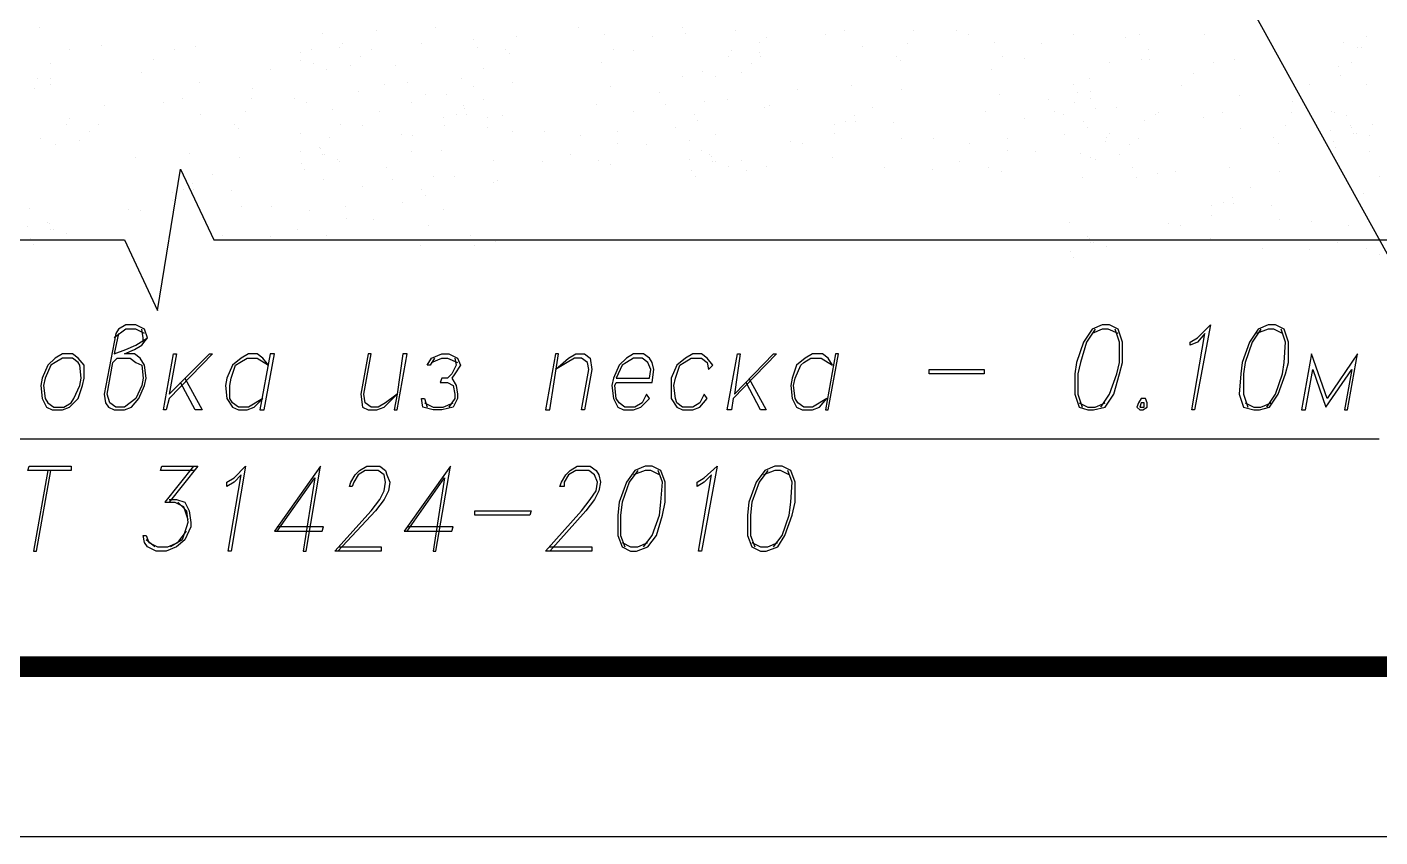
# Model space of a CAD drawing. Header units: millimetres. Extents: x 4241 to 6572, y 870 to 1291.
# Drawn here: x 5223.69 to 5263.4, y 870.65 to 894.43 of the extents above; entities that cross this region are included whole.
import ezdxf
from ezdxf.enums import TextEntityAlignment as Align

# ---------------------------------------------------------------- set-up
doc = ezdxf.new("R2010")
doc.units = ezdxf.units.MM
doc.layers.add('_Штамп_рамка', color=7, linetype='Continuous')
doc.layers.add('PDF _0', color=7, linetype='Continuous')
doc.styles.add('Romans_2.5', font='romans.shx', dxfattribs={"width": 0.75, "height": 2.5})

# ---------------------------------------------------------------- blocks, each defined once
blk = doc.blocks.new('*U779')
blk.add_lwpolyline([(0, 0), (0, 420), (1189, 420), (1189, 0), (0, 0)])
at = {"const_width": 0.6}
blk.add_lwpolyline([(20, 5), (20, 415), (1184, 415), (1184, 5), (20, 5)], dxfattribs=at)
at = {"style": 'Romans_2.5', "width": 0.75}
blk.add_attdef('ФОРМАТ', text='', height=2.5, dxfattribs=at).set_placement((1149, 2.5), align=Align.MIDDLE_LEFT)

msp = doc.modelspace()

# ---------------------------------------------------------------- linework, layer by layer
at = {"layer": 'PDF _0', "lineweight": 25}
for points in [[(5193.2723, 912.3998), (5210.9683, 882.3421), (5263.3788, 882.3421)], [(5251.3134, 910.0291), (5266.3845, 882.7655), (5313.9265, 882.7655)], [(5092.8542, 888.1843), (5226.5475, 888.1843), (5227.5212, 886.1099), (5228.1986, 890.2587), (5229.1723, 888.1843), (5316.2973, 888.1843)], [(5229.1723, 888.1843), (5420.0599, 888.1843)], [(5227.1402, 885.4325), (5226.8862, 885.5595), (5226.5898, 885.5595), (5226.2512, 885.3055)], [(5227.0978, 885.1785), (5227.0978, 885.3055), (5227.0555, 885.5595)], [(5255.0388, 885.5595), (5254.7848, 885.1785), (5254.6155, 884.5858), (5254.5308, 884.2472), (5254.5308, 883.6545), (5254.6578, 883.2735)], [(5255.7162, 885.4325), (5255.4198, 885.5595), (5255.2505, 885.5595), (5254.9541, 885.4325)], [(5255.2082, 883.2735), (5255.4622, 883.6545), (5255.6738, 884.2472), (5255.7585, 884.5858), (5255.7585, 885.1785), (5255.6315, 885.5595)], [(5259.9073, 885.5595), (5259.6533, 885.1785), (5259.4416, 884.5858), (5259.3993, 884.2472), (5259.3993, 883.6545), (5259.5263, 883.2735)], [(5260.5423, 885.4325), (5260.2883, 885.5595), (5260.119, 885.5595), (5259.7803, 885.4325)], [(5260.0767, 883.2735), (5260.3307, 883.6545), (5260.5423, 884.2472), (5260.5847, 884.5858), (5260.627, 885.1785), (5260.5, 885.5595)], [(5226.3782, 885.4325), (5226.2512, 884.8399), (5226.5898, 884.9669), (5226.8862, 885.0939), (5227.2249, 885.3055)], [(5235.6495, 884.7129), (5235.5225, 884.5012), (5235.4378, 884.5012), (5235.5648, 884.7129), (5235.8612, 884.8399), (5236.0728, 884.8399), (5236.3268, 884.7129), (5236.4115, 884.5012), (5236.2422, 884.2472), (5236.1575, 884.1202), (5236.2845, 883.9085), (5236.3268, 883.6545), (5236.3268, 883.5275), (5236.1998, 883.2735), (5235.8612, 883.1888), (5235.6071, 883.1888), (5235.3108, 883.2735), (5235.2685, 883.5275), (5235.3531, 883.5275), (5235.4378, 883.2735)], [(5235.5648, 884.5858), (5235.8612, 884.7129), (5236.0305, 884.7129), (5236.3268, 884.5858)], [(5236.2422, 884.7129), (5236.2845, 884.5012), (5236.1575, 884.2472), (5236.0305, 884.1202), (5235.8612, 884.1202), (5235.8188, 883.9932), (5236.0305, 883.9932), (5236.1998, 883.9085), (5236.2422, 883.6545), (5236.2422, 883.5275), (5236.0728, 883.2735)], [(5228.3256, 884.1202), (5228.8336, 883.1888), (5228.6219, 883.1888), (5228.1986, 883.9932)], [(5244.8785, 884.1202), (5245.3865, 883.1888), (5245.2171, 883.1888), (5244.7938, 883.9932)], [(5235.3531, 883.4005), (5235.6071, 883.2735), (5235.9035, 883.2735), (5236.1998, 883.4005)], [(5254.5731, 883.4005), (5254.8271, 883.2735), (5255.0388, 883.2735), (5255.3352, 883.4005)], [(5259.4416, 883.4005), (5259.6956, 883.2735), (5259.9073, 883.2735), (5260.2037, 883.4005)], [(5224.3038, 881.4107), (5223.8804, 879.04), (5223.9651, 879.04), (5224.3884, 881.4107)], [(5228.5796, 881.4107), (5227.6059, 881.4107), (5227.6482, 881.5377), (5228.7066, 881.5377), (5227.8599, 880.4794)], [(5228.5796, 881.5377), (5227.7329, 880.4794), (5228.0292, 880.4794), (5228.2832, 880.3524), (5228.4102, 879.9714)], [(5231.035, 879.6327), (5232.1357, 881.1991), (5231.797, 879.04), (5231.8817, 879.04), (5232.305, 881.5377), (5230.9503, 879.6327), (5232.3474, 879.6327), (5232.3897, 879.7597), (5231.035, 879.7597)], [(5232.8554, 879.167), (5234.0831, 879.167), (5234.0831, 879.04), (5232.7284, 879.04), (5233.7867, 880.2254), (5234.0408, 880.564), (5234.1678, 880.8181), (5234.2101, 881.0721), (5234.1678, 881.2837), (5233.9984, 881.4107), (5233.6174, 881.4107), (5233.4057, 881.2837), (5233.2787, 881.0721), (5233.2364, 880.9451), (5233.1517, 880.9451), (5233.1941, 881.0721), (5233.3211, 881.2837), (5233.4481, 881.4107), (5233.6597, 881.5377), (5234.0408, 881.5377), (5234.2101, 881.4107), (5234.2524, 881.2837), (5234.3371, 881.0721), (5234.2948, 880.8181), (5234.1678, 880.564), (5233.9138, 880.2254), (5232.813, 879.04)], [(5234.8451, 879.6327), (5235.9458, 881.1991), (5235.6071, 879.04), (5235.6918, 879.04), (5236.1152, 881.5377), (5234.7604, 879.6327), (5236.1575, 879.6327), (5236.1998, 879.7597), (5234.8451, 879.7597)], [(5239.0363, 879.167), (5240.264, 879.167), (5240.264, 879.04), (5238.9093, 879.04), (5239.9676, 880.2254), (5240.2216, 880.564), (5240.391, 880.8181), (5240.4333, 881.0721), (5240.3486, 881.2837), (5240.1793, 881.4107), (5239.7983, 881.4107), (5239.5866, 881.2837), (5239.4596, 881.0721), (5239.4596, 880.9451), (5239.3326, 880.9451), (5239.3749, 881.0721), (5239.5019, 881.2837), (5239.6289, 881.4107), (5239.8406, 881.5377), (5240.2216, 881.5377), (5240.391, 881.4107), (5240.4756, 881.2837), (5240.518, 881.0721), (5240.4756, 880.8181), (5240.3486, 880.564), (5240.0946, 880.2254), (5239.0363, 879.04)], [(5241.6187, 881.4107), (5241.3647, 881.0721), (5241.153, 880.4794), (5241.1107, 880.0984), (5241.1107, 879.5057), (5241.2377, 879.167)], [(5242.2537, 881.2837), (5241.9997, 881.4107), (5241.8304, 881.4107), (5241.4917, 881.2837)], [(5241.788, 879.167), (5242.042, 879.5057), (5242.2537, 880.0984), (5242.296, 880.4794), (5242.3384, 881.0721), (5242.2114, 881.4107)], [(5245.4288, 881.4107), (5245.1748, 881.0721), (5244.9631, 880.4794), (5244.9208, 880.0984), (5244.9208, 879.5057), (5245.0478, 879.167)], [(5246.0638, 881.2837), (5245.8098, 881.4107), (5245.6405, 881.4107), (5245.3018, 881.2837)], [(5245.5982, 879.167), (5245.8522, 879.5057), (5246.0638, 880.0984), (5246.1062, 880.4794), (5246.1485, 881.0721), (5246.0215, 881.4107)], [(5227.8599, 880.564), (5228.0715, 880.564), (5228.3256, 880.4794), (5228.4526, 880.2254), (5228.4949, 879.8867), (5228.4949, 879.7597), (5228.3256, 879.3787), (5228.0715, 879.167), (5227.7752, 879.04), (5227.4789, 879.04), (5227.2249, 879.167), (5227.1402, 879.294), (5227.0978, 879.5057), (5227.1825, 879.5057), (5227.2672, 879.294), (5227.5212, 879.167), (5227.8175, 879.167), (5228.1139, 879.294), (5228.3679, 879.6327)], [(5228.1139, 880.4794), (5228.3679, 880.2254), (5228.4102, 879.8867), (5228.3679, 879.7597), (5228.2409, 879.3787), (5227.9022, 879.167)], [(5227.4365, 879.167), (5227.1825, 879.3787)], [(5241.153, 879.294), (5241.407, 879.167), (5241.6187, 879.167), (5241.915, 879.294)], [(5244.9631, 879.294), (5245.2171, 879.167), (5245.4288, 879.167), (5245.7252, 879.294)]]:
    msp.add_lwpolyline(points, dxfattribs=at)
at = {"layer": 'PDF _0', "lineweight": 9}
for points in [[(5224.0497, 894.4075), (5224.0497, 894.4075)], [(5233.9561, 894.3229), (5233.9561, 894.3229)], [(5235.6918, 894.4075), (5235.6918, 894.4075)], [(5239.883, 894.4075), (5239.883, 894.4075)], [(5242.9311, 894.4075), (5242.9311, 894.4075)], [(5244.4975, 894.3229), (5244.4975, 894.3229)], [(5247.6726, 894.3229), (5247.6726, 894.3229)], [(5249.7046, 894.3229), (5249.7046, 894.3229)], [(5250.9747, 894.3229), (5250.9747, 894.3229)], [(5225.8701, 893.8995), (5225.8701, 893.8995)], [(5232.3474, 894.2382), (5232.3474, 894.2382)], [(5232.9401, 893.9418), (5232.9401, 893.9418)], [(5235.2685, 893.9418), (5235.2685, 893.9418)], [(5236.7925, 894.0688), (5236.7925, 894.0688)], [(5238.0626, 894.1535), (5238.0626, 894.1535)], [(5240.645, 894.1958), (5240.645, 894.1958)], [(5242.042, 894.1535), (5242.042, 894.1535)], [(5243.0157, 894.2382), (5243.0157, 894.2382)], [(5245.1748, 893.9842), (5245.1748, 893.9842)], [(5245.3865, 894.1112), (5245.3865, 894.1112)], [(5247.1222, 894.1958), (5247.1222, 894.1958)], [(5249.5353, 893.9418), (5249.5353, 893.9418)], [(5251.3134, 894.1958), (5251.3134, 894.1958)], [(5252.0754, 893.9842), (5252.0754, 893.9842)], [(5253.4724, 893.9418), (5253.4724, 893.9418)], [(5254.4038, 894.1958), (5254.4038, 894.1958)], [(5255.9278, 894.1112), (5255.9278, 894.1112)], [(5256.3512, 894.1958), (5256.3512, 894.1958)], [(5258.2563, 894.1958), (5258.2563, 894.1958)], [(5262.3204, 893.9842), (5262.3204, 893.9842)], [(5262.9978, 894.1535), (5262.9978, 894.1535)], [(5224.9388, 893.7725), (5224.9388, 893.7725)], [(5227.3942, 893.4762), (5227.3942, 893.4762)], [(5228.0292, 893.7725), (5228.0292, 893.7725)], [(5228.6219, 893.8572), (5228.6219, 893.8572)], [(5231.7123, 893.6878), (5231.7123, 893.6878)], [(5232.051, 893.7725), (5232.051, 893.7725)], [(5232.8554, 893.8148), (5232.8554, 893.8148)], [(5233.4904, 893.5608), (5233.4904, 893.5608)], [(5233.7867, 893.7725), (5233.7867, 893.7725)], [(5236.9195, 893.8148), (5236.9195, 893.8148)], [(5237.7239, 893.7725), (5237.7239, 893.7725)], [(5237.8509, 893.6455), (5237.8509, 893.6455)], [(5240.899, 893.7725), (5240.899, 893.7725)], [(5241.4917, 893.7302), (5241.4917, 893.7302)], [(5244.2858, 893.5608), (5244.2858, 893.5608)], [(5244.3704, 893.7302), (5244.3704, 893.7302)], [(5245.1748, 893.6878), (5245.1748, 893.6878)], [(5245.2171, 893.5608), (5245.2171, 893.5608)], [(5248.2229, 893.8572), (5248.2229, 893.8572)], [(5249.1966, 893.5608), (5249.1966, 893.5608)], [(5252.3294, 893.5608), (5252.3294, 893.5608)], [(5252.9644, 893.5185), (5252.9644, 893.5185)], [(5256.3935, 893.4762), (5256.3935, 893.4762)], [(5256.6052, 893.7725), (5256.6052, 893.7725)], [(5256.6475, 893.4762), (5256.6475, 893.4762)], [(5259.1453, 893.4762), (5259.1453, 893.4762)], [(5262.7437, 893.8148), (5262.7437, 893.8148)], [(5262.8708, 893.8148), (5262.8708, 893.8148)], [(5224.3884, 893.3492), (5224.3884, 893.3492)], [(5227.0555, 893.0951), (5227.0555, 893.0951)], [(5230.8233, 893.1798), (5230.8233, 893.1798)], [(5231.7123, 893.4338), (5231.7123, 893.4338)], [(5232.0934, 893.3492), (5232.0934, 893.3492)], [(5232.4744, 893.1798), (5232.4744, 893.1798)], [(5232.4744, 893.1798), (5232.4744, 893.1798)], [(5233.1941, 893.3068), (5233.1941, 893.3068)], [(5234.5064, 893.3068), (5234.5064, 893.3068)], [(5237.0889, 893.2221), (5237.0889, 893.2221)], [(5240.5603, 893.3915), (5240.5603, 893.3915)], [(5243.5238, 893.1375), (5243.5238, 893.1375)], [(5244.6668, 893.0951), (5244.6668, 893.0951)], [(5244.9631, 893.3492), (5244.9631, 893.3492)], [(5249.3236, 893.4338), (5249.3236, 893.4338)], [(5251.9907, 893.1798), (5251.9907, 893.1798)], [(5255.4622, 893.3915), (5255.4622, 893.3915)], [(5258.5103, 893.3915), (5258.5103, 893.3915)], [(5262.1934, 893.2645), (5262.1934, 893.2645)], [(5262.5744, 893.3915), (5262.5744, 893.3915)], [(5224.0074, 892.9258), (5224.0074, 892.9258)], [(5224.3884, 892.9258), (5224.3884, 892.9258)], [(5224.3884, 892.7565), (5224.3884, 892.7565)], [(5228.7489, 892.7988), (5228.7489, 892.7988)], [(5234.1678, 892.7565), (5234.1678, 892.7565)], [(5234.8451, 892.7988), (5234.8451, 892.7988)], [(5236.4538, 892.9258), (5236.4538, 892.9258)], [(5237.9356, 892.7988), (5237.9356, 892.7988)], [(5242.9311, 892.9681), (5242.9311, 892.9681)], [(5243.9048, 892.9681), (5243.9048, 892.9681)], [(5247.8842, 892.7141), (5247.8842, 892.7141)], [(5254.4038, 892.7565), (5254.4038, 892.7565)], [(5254.8695, 892.9258), (5254.8695, 892.9258)], [(5257.5789, 892.7141), (5257.5789, 892.7141)], [(5257.9176, 893.0528), (5257.9176, 893.0528)], [(5261.3467, 892.7565), (5261.3467, 892.7565)], [(5262.2357, 893.0105), (5262.2357, 893.0105)], [(5262.9978, 892.7565), (5262.9978, 892.7565)], [(5223.9227, 892.6295), (5223.9227, 892.6295)], [(5228.2409, 892.3331), (5228.2409, 892.3331)], [(5230.273, 892.3331), (5230.273, 892.3331)], [(5230.3153, 892.6295), (5230.3153, 892.6295)], [(5231.543, 892.3331), (5231.543, 892.3331)], [(5233.4057, 892.5448), (5233.4057, 892.5448)], [(5235.3955, 892.4601), (5235.3955, 892.4601)], [(5235.9882, 892.4601), (5235.9882, 892.4601)], [(5236.7925, 892.6718), (5236.7925, 892.6718)], [(5237.0889, 892.2908), (5237.0889, 892.2908)], [(5240.8143, 892.6718), (5240.8143, 892.6718)], [(5242.2537, 892.5025), (5242.2537, 892.5025)], [(5244.2434, 892.2908), (5244.2434, 892.2908)], [(5246.3178, 892.5871), (5246.3178, 892.5871)], [(5249.366, 892.5871), (5249.366, 892.5871)], [(5252.2447, 892.4601), (5252.2447, 892.4601)], [(5253.6841, 892.2908), (5253.6841, 892.2908)], [(5254.5308, 892.5025), (5254.5308, 892.5025)], [(5254.9118, 892.5448), (5254.9118, 892.5448)], [(5254.9118, 892.3331), (5254.9118, 892.3331)], [(5259.2723, 892.4178), (5259.2723, 892.4178)], [(5225.9548, 892.1214), (5225.9548, 892.1214)], [(5227.6905, 892.2061), (5227.6905, 892.2061)], [(5230.1036, 891.9521), (5230.1036, 891.9521)], [(5231.8817, 892.2061), (5231.8817, 892.2061)], [(5232.6437, 891.9944), (5232.6437, 891.9944)], [(5234.0408, 891.9521), (5234.0408, 891.9521)], [(5234.9721, 892.2061), (5234.9721, 892.2061)], [(5236.4962, 892.1214), (5236.4962, 892.1214)], [(5236.5385, 892.0368), (5236.5385, 892.0368)], [(5240.391, 892.1638), (5240.391, 892.1638)], [(5241.4917, 891.9521), (5241.4917, 891.9521)], [(5242.423, 892.1638), (5242.423, 892.1638)], [(5243.5661, 892.2484), (5243.5661, 892.2484)], [(5245.3441, 892.0791), (5245.3441, 892.0791)], [(5245.4712, 892.1214), (5245.4712, 892.1214)], [(5248.5193, 892.0791), (5248.5193, 892.0791)], [(5251.8214, 891.9521), (5251.8214, 891.9521)], [(5253.8534, 891.9521), (5253.8534, 891.9521)], [(5254.4461, 892.2061), (5254.4461, 892.2061)], [(5255.0388, 892.0368), (5255.0388, 892.0368)], [(5255.6738, 892.0791), (5255.6738, 892.0791)], [(5256.9015, 891.9098), (5256.9015, 891.9098)], [(5258.7643, 891.9098), (5258.7643, 891.9098)], [(5260.7963, 891.9098), (5260.7963, 891.9098)], [(5260.8387, 892.2484), (5260.8387, 892.2484)], [(5261.9817, 891.9521), (5261.9817, 891.9521)], [(5262.0664, 891.9098), (5262.0664, 891.9098)], [(5224.8541, 891.5711), (5224.8541, 891.5711)], [(5224.9388, 891.7404), (5224.9388, 891.7404)], [(5225.7855, 891.5711), (5225.7855, 891.5711)], [(5228.7912, 891.8674), (5228.7912, 891.8674)], [(5229.7649, 891.5711), (5229.7649, 891.5711)], [(5232.8977, 891.5711), (5232.8977, 891.5711)], [(5233.5327, 891.5288), (5233.5327, 891.5288)], [(5235.9035, 891.7828), (5235.9035, 891.7828)], [(5235.9458, 891.5288), (5235.9458, 891.5288)], [(5236.2845, 891.8674), (5236.2845, 891.8674)], [(5236.5808, 891.8674), (5236.5808, 891.8674)], [(5237.2159, 891.7828), (5237.2159, 891.7828)], [(5237.6392, 891.8251), (5237.6392, 891.8251)], [(5243.2697, 891.8674), (5243.2697, 891.8674)], [(5243.3544, 891.6981), (5243.3544, 891.6981)], [(5247.3762, 891.5711), (5247.3762, 891.5711)], [(5247.7149, 891.6558), (5247.7149, 891.6558)], [(5247.9689, 891.8251), (5247.9689, 891.8251)], [(5248.0112, 891.6558), (5248.0112, 891.6558)], [(5249.1119, 891.6134), (5249.1119, 891.6134)], [(5252.9644, 891.7404), (5252.9644, 891.7404)], [(5254.1075, 891.8674), (5254.1075, 891.8674)], [(5254.7001, 891.6558), (5254.7001, 891.6558)], [(5256.4782, 891.6981), (5256.4782, 891.6981)], [(5256.8169, 891.8674), (5256.8169, 891.8674)], [(5258.2139, 891.7828), (5258.2139, 891.7828)], [(5260.627, 891.5288), (5260.627, 891.5288)], [(5262.4051, 891.8251), (5262.4051, 891.8251)], [(5262.5321, 891.5288), (5262.5321, 891.5288)], [(5263.1671, 891.5711), (5263.1671, 891.5711)], [(5224.0921, 891.1477), (5224.0921, 891.1477)], [(5225.2351, 891.1054), (5225.2351, 891.1054)], [(5225.5315, 891.3594), (5225.5315, 891.3594)], [(5229.8919, 891.4441), (5229.8919, 891.4441)], [(5231.7123, 891.3171), (5231.7123, 891.3171)], [(5232.559, 891.1901), (5232.559, 891.1901)], [(5234.6758, 891.2747), (5234.6758, 891.2747)], [(5235.0145, 891.2324), (5235.0145, 891.2324)], [(5237.2159, 891.4864), (5237.2159, 891.4864)], [(5237.9356, 891.3594), (5237.9356, 891.3594)], [(5238.8669, 891.3594), (5238.8669, 891.3594)], [(5239.9253, 891.2324), (5239.9253, 891.2324)], [(5241.026, 891.3594), (5241.026, 891.3594)], [(5242.7194, 891.4864), (5242.7194, 891.4864)], [(5243.1427, 891.1054), (5243.1427, 891.1054)], [(5243.9048, 891.2747), (5243.9048, 891.2747)], [(5247.3762, 891.3171), (5247.3762, 891.3171)], [(5249.366, 891.1477), (5249.366, 891.1477)], [(5250.2973, 891.1477), (5250.2973, 891.1477)], [(5252.4564, 891.1477), (5252.4564, 891.1477)], [(5254.1498, 891.2747), (5254.1498, 891.2747)], [(5254.8271, 891.4864), (5254.8271, 891.4864)], [(5255.3775, 891.1901), (5255.3775, 891.1901)], [(5255.4622, 891.3171), (5255.4622, 891.3171)], [(5256.3089, 891.1477), (5256.3089, 891.1477)], [(5259.3146, 891.4441), (5259.3146, 891.4441)], [(5260.2883, 891.1901), (5260.2883, 891.1901)], [(5261.9394, 891.4018), (5261.9394, 891.4018)], [(5262.5744, 891.4864), (5262.5744, 891.4864)], [(5262.6167, 891.3171), (5262.6167, 891.3171)], [(5262.7014, 891.3171), (5262.7014, 891.3171)], [(5263.0824, 891.2324), (5263.0824, 891.2324)], [(5224.5154, 890.9784), (5224.5154, 890.9784)], [(5228.4526, 890.7244), (5228.4526, 890.7244)], [(5231.7123, 890.7667), (5231.7123, 890.7667)], [(5232.2627, 890.8937), (5232.2627, 890.8937)], [(5232.305, 890.8514), (5232.305, 890.8514)], [(5234.9721, 890.7667), (5234.9721, 890.7667)], [(5235.8612, 890.8091), (5235.8612, 890.8091)], [(5241.026, 891.0207), (5241.026, 891.0207)], [(5241.8727, 890.9784), (5241.8727, 890.9784)], [(5243.4814, 890.8091), (5243.4814, 890.8091)], [(5246.1062, 891.0631), (5246.1062, 891.0631)], [(5246.4449, 891.0207), (5246.4449, 891.0207)], [(5251.3557, 891.0207), (5251.3557, 891.0207)], [(5252.4564, 890.8091), (5252.4564, 890.8091)], [(5253.3031, 890.7667), (5253.3031, 890.7667)], [(5254.6155, 890.7244), (5254.6155, 890.7244)], [(5255.3352, 891.0631), (5255.3352, 891.0631)], [(5256.0549, 890.9784), (5256.0549, 890.9784)], [(5260.4153, 891.0207), (5260.4153, 891.0207)], [(5262.0241, 891.0631), (5262.0241, 891.0631)], [(5262.1087, 890.8937), (5262.1087, 890.8937)], [(5263.0824, 890.7667), (5263.0824, 890.7667)], [(5226.8862, 890.5974), (5226.8862, 890.5974)], [(5229.9343, 890.5974), (5229.9343, 890.5974)], [(5231.7547, 890.4281), (5231.7547, 890.4281)], [(5232.3474, 890.6821), (5232.3474, 890.6821)], [(5232.432, 890.6821), (5232.432, 890.6821)], [(5232.813, 890.5551), (5232.813, 890.5551)], [(5232.8554, 890.4704), (5232.8554, 890.4704)], [(5234.2524, 890.301), (5234.2524, 890.301)], [(5237.3852, 890.5127), (5237.3852, 890.5127)], [(5238.8246, 890.4704), (5238.8246, 890.4704)], [(5239.6289, 890.6821), (5239.6289, 890.6821)], [(5240.4756, 890.5127), (5240.4756, 890.5127)], [(5240.8143, 890.3857), (5240.8143, 890.3857)], [(5243.1427, 890.5551), (5243.1427, 890.5551)], [(5243.7354, 890.6821), (5243.7354, 890.6821)], [(5243.7778, 890.6397), (5243.7778, 890.6397)], [(5243.8201, 890.4704), (5243.8201, 890.4704)], [(5243.9048, 890.4704), (5243.9048, 890.4704)], [(5244.2858, 890.3434), (5244.2858, 890.3434)], [(5244.6668, 890.5127), (5244.6668, 890.5127)], [(5245.3865, 890.3434), (5245.3865, 890.3434)], [(5247.3339, 890.5974), (5247.3339, 890.5974)], [(5248.8579, 890.301), (5248.8579, 890.301)], [(5251.0593, 890.4704), (5251.0593, 890.4704)], [(5251.906, 890.301), (5251.906, 890.301)], [(5254.9118, 890.5974), (5254.9118, 890.5974)], [(5255.0388, 890.5551), (5255.0388, 890.5551)], [(5255.7585, 890.6821), (5255.7585, 890.6821)], [(5256.1395, 890.301), (5256.1395, 890.301)], [(5258.976, 890.301), (5258.976, 890.301)], [(5229.1299, 890.0894), (5229.1299, 890.0894)], [(5231.8393, 890.2587), (5231.8393, 890.2587)], [(5232.3897, 889.9624), (5232.3897, 889.9624)], [(5234.4218, 889.9624), (5234.4218, 889.9624)], [(5235.6071, 890.047), (5235.6071, 890.047)], [(5236.2422, 890.047), (5236.2422, 890.047)], [(5237.5122, 889.92), (5237.5122, 889.92)], [(5243.1851, 890.2164), (5243.1851, 890.2164)], [(5243.1851, 890.2164), (5243.1851, 890.2164)], [(5243.3121, 890.047), (5243.3121, 890.047)], [(5244.7938, 890.2164), (5244.7938, 890.2164)], [(5250.255, 890.2587), (5250.255, 890.2587)], [(5252.2871, 890.174), (5252.2871, 890.174)], [(5254.6578, 890.0047), (5254.6578, 890.0047)], [(5256.2665, 890.0047), (5256.2665, 890.0047)], [(5256.8592, 890.1317), (5256.8592, 890.1317)], [(5257.4096, 890.174), (5257.4096, 890.174)], [(5260.4577, 890.174), (5260.4577, 890.174)], [(5263.3788, 890.047), (5263.3788, 890.047)], [(5227.9445, 889.5814), (5227.9445, 889.5814)], [(5228.2832, 889.666), (5228.2832, 889.666)], [(5228.5372, 889.8354), (5228.5372, 889.8354)], [(5228.5796, 889.666), (5228.5796, 889.666)], [(5229.6803, 889.6237), (5229.6803, 889.6237)], [(5233.5327, 889.7507), (5233.5327, 889.7507)], [(5235.2685, 889.666), (5235.2685, 889.666)], [(5237.3852, 889.8777), (5237.3852, 889.8777)], [(5259.611, 889.7084), (5259.611, 889.7084)], [(5262.9131, 889.539), (5262.9131, 889.539)], [(5223.7534, 889.1157), (5223.7534, 889.1157)], [(5227.9445, 889.3273), (5227.9445, 889.3273)], [(5229.9766, 889.158), (5229.9766, 889.158)], [(5230.8656, 889.158), (5230.8656, 889.158)], [(5233.0247, 889.158), (5233.0247, 889.158)], [(5234.7181, 889.285), (5234.7181, 889.285)], [(5235.3955, 889.4967), (5235.3955, 889.4967)], [(5258.4679, 889.2003), (5258.4679, 889.2003)], [(5258.8066, 889.285), (5258.8066, 889.285)], [(5259.0606, 889.412), (5259.0606, 889.412)], [(5259.103, 889.2427), (5259.103, 889.2427)], [(5260.2037, 889.2003), (5260.2037, 889.2003)], [(5226.6745, 889.0733), (5226.6745, 889.0733)], [(5227.0132, 889.031), (5227.0132, 889.031)], [(5231.9664, 889.031), (5231.9664, 889.031)], [(5233.0671, 888.8193), (5233.0671, 888.8193)], [(5233.8714, 888.777), (5233.8714, 888.777)], [(5235.9035, 889.0733), (5235.9035, 889.0733)], [(5258.4679, 888.904), (5258.4679, 888.904)], [(5260.4577, 888.777), (5260.4577, 888.777)], [(5261.389, 888.7347), (5261.389, 888.7347)], [(5223.7111, 888.5653), (5223.7111, 888.5653)], [(5224.3038, 888.6923), (5224.3038, 888.6923)], [(5224.3461, 888.65), (5224.3461, 888.65)], [(5224.3884, 888.4806), (5224.3884, 888.4806)], [(5224.4731, 888.4806), (5224.4731, 888.4806)], [(5224.8541, 888.3536), (5224.8541, 888.3536)], [(5227.9022, 888.6077), (5227.9022, 888.6077)], [(5231.6277, 888.4806), (5231.6277, 888.4806)], [(5235.4801, 888.6077), (5235.4801, 888.6077)], [(5254.2768, 888.6923), (5254.2768, 888.6923)], [(5257.1979, 888.65), (5257.1979, 888.65)], [(5257.5366, 888.6077), (5257.5366, 888.6077)], [(5262.4897, 888.6077), (5262.4897, 888.6077)], [(5223.7957, 888.2266), (5223.7957, 888.2266)], [(5223.8804, 888.0573), (5223.8804, 888.0573)], [(5229.4263, 888.3113), (5229.4263, 888.3113)], [(5230.8233, 888.269), (5230.8233, 888.269)], [(5232.4744, 888.3113), (5232.4744, 888.3113)], [(5232.8554, 888.1843), (5232.8554, 888.1843)], [(5235.2261, 888.015), (5235.2261, 888.015)], [(5236.7078, 888.3113), (5236.7078, 888.3113)], [(5236.8349, 888.015), (5236.8349, 888.015)], [(5237.4275, 888.142), (5237.4275, 888.142)], [(5254.2345, 888.1843), (5254.2345, 888.1843)], [(5254.8271, 888.269), (5254.8271, 888.269)], [(5254.8695, 888.2266), (5254.8695, 888.2266)], [(5254.9118, 888.0996), (5254.9118, 888.0996)], [(5254.9965, 888.0996), (5254.9965, 888.0996)], [(5255.3775, 887.9726), (5255.3775, 887.9726)], [(5258.4256, 888.2266), (5258.4256, 888.2266)], [(5259.9497, 887.9303), (5259.9497, 887.9303)], [(5262.1511, 888.0996), (5262.1511, 888.0996)], [(5262.9978, 887.9303), (5262.9978, 887.9303)], [(5254.3191, 887.8456), (5254.3191, 887.8456)], [(5254.4038, 887.6763), (5254.4038, 887.6763)], [(5261.3467, 887.888), (5261.3467, 887.888)], [(5263.3788, 887.761), (5263.3788, 887.761)]]:
    msp.add_lwpolyline(points, dxfattribs=at)
at = {"layer": 'PDF _0', "lineweight": 25}
for points in [[(5226.5475, 884.8399), (5226.8438, 884.9669), (5227.0555, 885.0939), (5227.2249, 885.3055), (5227.1402, 885.5595), (5226.8862, 885.6866), (5226.5898, 885.6866), (5226.3782, 885.5595), (5226.2935, 885.4325), (5225.9548, 883.6545), (5225.9971, 883.4005), (5226.0818, 883.2735), (5226.2512, 883.1888), (5226.5475, 883.1888), (5226.7592, 883.2735), (5226.9708, 883.5275), (5227.1402, 883.9085), (5227.1825, 884.1202), (5227.1402, 884.5012), (5227.0132, 884.7129), (5226.8438, 884.8399)], [(5255.2505, 885.6866), (5254.9541, 885.5595), (5254.7001, 885.1785), (5254.4885, 884.5858), (5254.4461, 884.2472), (5254.4461, 883.6545), (5254.5731, 883.2735), (5254.8271, 883.1888), (5254.9965, 883.1888), (5255.3352, 883.2735), (5255.5892, 883.6545), (5255.7585, 884.2472), (5255.8432, 884.5858), (5255.8432, 885.1785), (5255.7162, 885.5595), (5255.4622, 885.6866)], [(5257.9599, 883.1888), (5257.8752, 883.1888), (5258.2563, 885.4325), (5258.0446, 885.1785), (5257.8329, 885.0939), (5257.8329, 885.1785), (5258.0446, 885.3055), (5258.4256, 885.6866)], [(5260.119, 885.6866), (5259.8226, 885.5595), (5259.5686, 885.1785), (5259.357, 884.5858), (5259.3146, 884.2472), (5259.2723, 883.6545), (5259.3993, 883.2735), (5259.6956, 883.1888), (5259.865, 883.1888), (5260.1613, 883.2735), (5260.4153, 883.6545), (5260.627, 884.2472), (5260.7117, 884.5858), (5260.7117, 885.1785), (5260.5847, 885.5595), (5260.3307, 885.6866)], [(5224.7271, 884.8399), (5224.5154, 884.7129), (5224.3038, 884.5012), (5224.1344, 884.1202), (5224.0921, 883.9085), (5224.1344, 883.5275), (5224.2614, 883.2735), (5224.4308, 883.1888), (5224.7271, 883.1888), (5224.9388, 883.2735), (5225.1928, 883.5275), (5225.3198, 883.9085), (5225.3621, 884.1202), (5225.3621, 884.5012), (5225.1928, 884.7129), (5225.0234, 884.8399)], [(5227.8599, 883.6545), (5229.0452, 884.8399), (5229.1299, 884.8399), (5227.8599, 883.5275), (5227.7752, 883.1888), (5227.6905, 883.1888), (5227.9869, 884.8399), (5228.0715, 884.8399)], [(5230.6116, 883.5275), (5230.1883, 883.2735), (5229.8919, 883.2735), (5229.7226, 883.4005), (5229.6379, 883.5275), (5229.6379, 883.9085), (5229.6803, 884.1202), (5229.8073, 884.5012), (5229.9343, 884.5858), (5230.146, 884.7129), (5230.4423, 884.7129), (5230.781, 884.5012), (5230.6116, 884.7129), (5230.4423, 884.8399), (5230.1883, 884.8399), (5229.9766, 884.7129), (5229.7226, 884.5012), (5229.5533, 884.1202), (5229.5109, 883.9085), (5229.5533, 883.5275), (5229.7226, 883.2735), (5229.8919, 883.1888), (5230.146, 883.1888), (5230.3576, 883.2735)], [(5230.654, 883.1888), (5230.9503, 884.8399), (5230.8233, 884.8399), (5230.527, 883.1888)], [(5234.5488, 883.6545), (5234.2101, 883.4005), (5233.9984, 883.2735), (5233.7867, 883.2735), (5233.6174, 883.4005), (5233.5751, 883.6545), (5233.7867, 884.8399), (5233.7021, 884.8399), (5233.4904, 883.6545), (5233.5327, 883.2735), (5233.7021, 883.1888), (5233.9561, 883.1888), (5234.1678, 883.2735), (5234.5488, 883.6545), (5234.4641, 883.1888), (5234.5488, 883.1888), (5234.8451, 884.8399), (5234.7181, 884.8399)], [(5239.0363, 883.1888), (5239.2903, 884.8399), (5239.2056, 884.8399), (5238.9093, 883.1888)], [(5240.0523, 883.1888), (5239.9676, 883.1888), (5240.1793, 884.3742), (5240.137, 884.5858), (5239.9676, 884.7129), (5239.756, 884.7129), (5239.5443, 884.5858), (5239.2056, 884.3742), (5239.5866, 884.7129), (5239.7983, 884.8399), (5240.0523, 884.8399), (5240.2216, 884.7129), (5240.264, 884.3742)], [(5240.9837, 883.9932), (5242.042, 883.9932), (5242.0844, 884.3742), (5242.042, 884.5858), (5241.9574, 884.7129), (5241.788, 884.8399), (5241.4917, 884.8399), (5241.28, 884.7129), (5241.0683, 884.5012), (5240.899, 884.1202), (5240.8567, 883.9085), (5240.899, 883.5275), (5241.026, 883.2735), (5241.1953, 883.1888), (5241.4917, 883.1888), (5241.7034, 883.2735), (5241.9574, 883.5275), (5241.8727, 883.6545), (5241.7457, 883.4005), (5241.534, 883.2735), (5241.2377, 883.2735), (5241.0683, 883.4005), (5240.9837, 883.5275), (5240.9413, 883.9085)], [(5243.6508, 883.5275), (5243.5661, 883.6545), (5243.4391, 883.4005), (5243.2274, 883.2735), (5242.9311, 883.2735), (5242.7617, 883.4005), (5242.7194, 883.5275), (5242.6771, 883.9085), (5242.7194, 884.1202), (5242.8464, 884.5012), (5242.9734, 884.5858), (5243.1851, 884.7129), (5243.4814, 884.7129), (5243.6508, 884.5858), (5243.6931, 884.3742), (5243.8201, 884.5012), (5243.6508, 884.7129), (5243.4814, 884.8399), (5243.2274, 884.8399), (5243.0157, 884.7129), (5242.7617, 884.5012), (5242.5924, 884.1202), (5242.5924, 883.9085), (5242.5924, 883.5275), (5242.7617, 883.2735), (5242.9311, 883.1888), (5243.2274, 883.1888), (5243.4391, 883.2735)], [(5244.4551, 883.6545), (5245.5982, 884.8399), (5245.6828, 884.8399), (5244.4128, 883.5275), (5244.3704, 883.1888), (5244.2434, 883.1888), (5244.5398, 884.8399), (5244.6245, 884.8399)], [(5247.1645, 883.5275), (5246.7412, 883.2735), (5246.4872, 883.2735), (5246.3178, 883.4005), (5246.2332, 883.5275), (5246.1908, 883.9085), (5246.2332, 884.1202), (5246.4025, 884.5012), (5246.4872, 884.5858), (5246.6989, 884.7129), (5246.9952, 884.7129), (5247.3339, 884.5012), (5247.2069, 884.7129), (5247.0375, 884.8399), (5246.7412, 884.8399), (5246.5295, 884.7129), (5246.2755, 884.5012), (5246.1485, 884.1202), (5246.1062, 883.9085), (5246.1485, 883.5275), (5246.2755, 883.2735), (5246.4449, 883.1888), (5246.7412, 883.1888), (5246.9529, 883.2735)], [(5247.2069, 883.1888), (5247.5032, 884.8399), (5247.4186, 884.8399), (5247.1222, 883.1888)], [(5261.0927, 883.1888), (5261.2197, 883.1888), (5261.4314, 884.3742), (5261.8124, 883.2735), (5262.5744, 884.3742), (5262.3627, 883.1888), (5262.4474, 883.1888), (5262.7437, 884.8399), (5261.8547, 883.5275), (5261.389, 884.8399)], [(5224.7271, 884.7129), (5224.5154, 884.5858), (5224.3884, 884.5012), (5224.2191, 884.1202), (5224.1767, 883.9085), (5224.2191, 883.5275), (5224.3038, 883.4005), (5224.4731, 883.2735), (5224.7694, 883.2735), (5224.9811, 883.4005), (5225.0658, 883.5275), (5225.2351, 883.9085), (5225.2775, 884.1202), (5225.2351, 884.5012), (5225.1928, 884.5858), (5225.0234, 884.7129)], [(5226.2088, 884.5858), (5226.3358, 884.7129), (5226.7168, 884.7129), (5226.8862, 884.5858), (5227.0555, 884.5012), (5227.0978, 884.1202), (5227.0555, 883.9085), (5226.8862, 883.5275), (5226.5475, 883.2735), (5226.2935, 883.2735), (5226.1241, 883.4005), (5226.0395, 883.6545)], [(5241.9574, 884.1202), (5241.9997, 884.3742), (5241.915, 884.5858), (5241.7457, 884.7129), (5241.4917, 884.7129), (5241.28, 884.5858), (5241.153, 884.5012), (5240.9837, 884.1202)], [(5251.779, 884.2472), (5250.1703, 884.2472), (5250.1703, 884.3742), (5251.779, 884.3742)], [(5256.3935, 883.5275), (5256.3089, 883.4005), (5256.2665, 883.2735), (5256.3512, 883.1888), (5256.4359, 883.1888), (5256.5629, 883.2735), (5256.5629, 883.4005), (5256.5205, 883.5275)], [(5256.3935, 883.4005), (5256.3512, 883.2735), (5256.4782, 883.2735), (5256.4782, 883.4005)], [(5224.9811, 881.4107), (5223.7111, 881.4107), (5223.7534, 881.5377), (5224.9811, 881.5377)], [(5229.6803, 879.04), (5229.5956, 879.04), (5229.9766, 881.2837), (5229.7649, 881.0721), (5229.5533, 880.9451), (5229.5533, 881.0721), (5229.7649, 881.1991), (5230.1036, 881.5377)], [(5241.8304, 881.5377), (5241.534, 881.4107), (5241.28, 881.0721), (5241.0683, 880.4794), (5241.026, 880.0984), (5241.026, 879.5057), (5241.153, 879.167), (5241.407, 879.04), (5241.5763, 879.04), (5241.915, 879.167), (5242.169, 879.5057), (5242.3384, 880.0984), (5242.423, 880.4794), (5242.423, 881.0721), (5242.296, 881.4107), (5242.042, 881.5377)], [(5243.4814, 879.04), (5243.3967, 879.04), (5243.7778, 881.2837), (5243.5661, 881.0721), (5243.3544, 880.9451), (5243.3544, 881.0721), (5243.5661, 881.1991), (5243.9471, 881.5377)], [(5245.6405, 881.5377), (5245.3441, 881.4107), (5245.0901, 881.0721), (5244.8785, 880.4794), (5244.8361, 880.0984), (5244.8361, 879.5057), (5244.9631, 879.167), (5245.2171, 879.04), (5245.3865, 879.04), (5245.7252, 879.167), (5245.9368, 879.5057), (5246.1485, 880.0984), (5246.2332, 880.4794), (5246.2332, 881.0721), (5246.1062, 881.4107), (5245.8522, 881.5377)], [(5238.4436, 880.0984), (5236.8349, 880.0984), (5236.8349, 880.2254), (5238.4859, 880.2254)]]:
    msp.add_lwpolyline(points, close=True, dxfattribs=at)

# ---------------------------------------------------------------- block references
at = {"layer": '_Штамп_рамка'}
msp.add_blockref('*U779', (4819.0524, 870.6532), dxfattribs=at)

doc.saveas('drawing.dxf')
